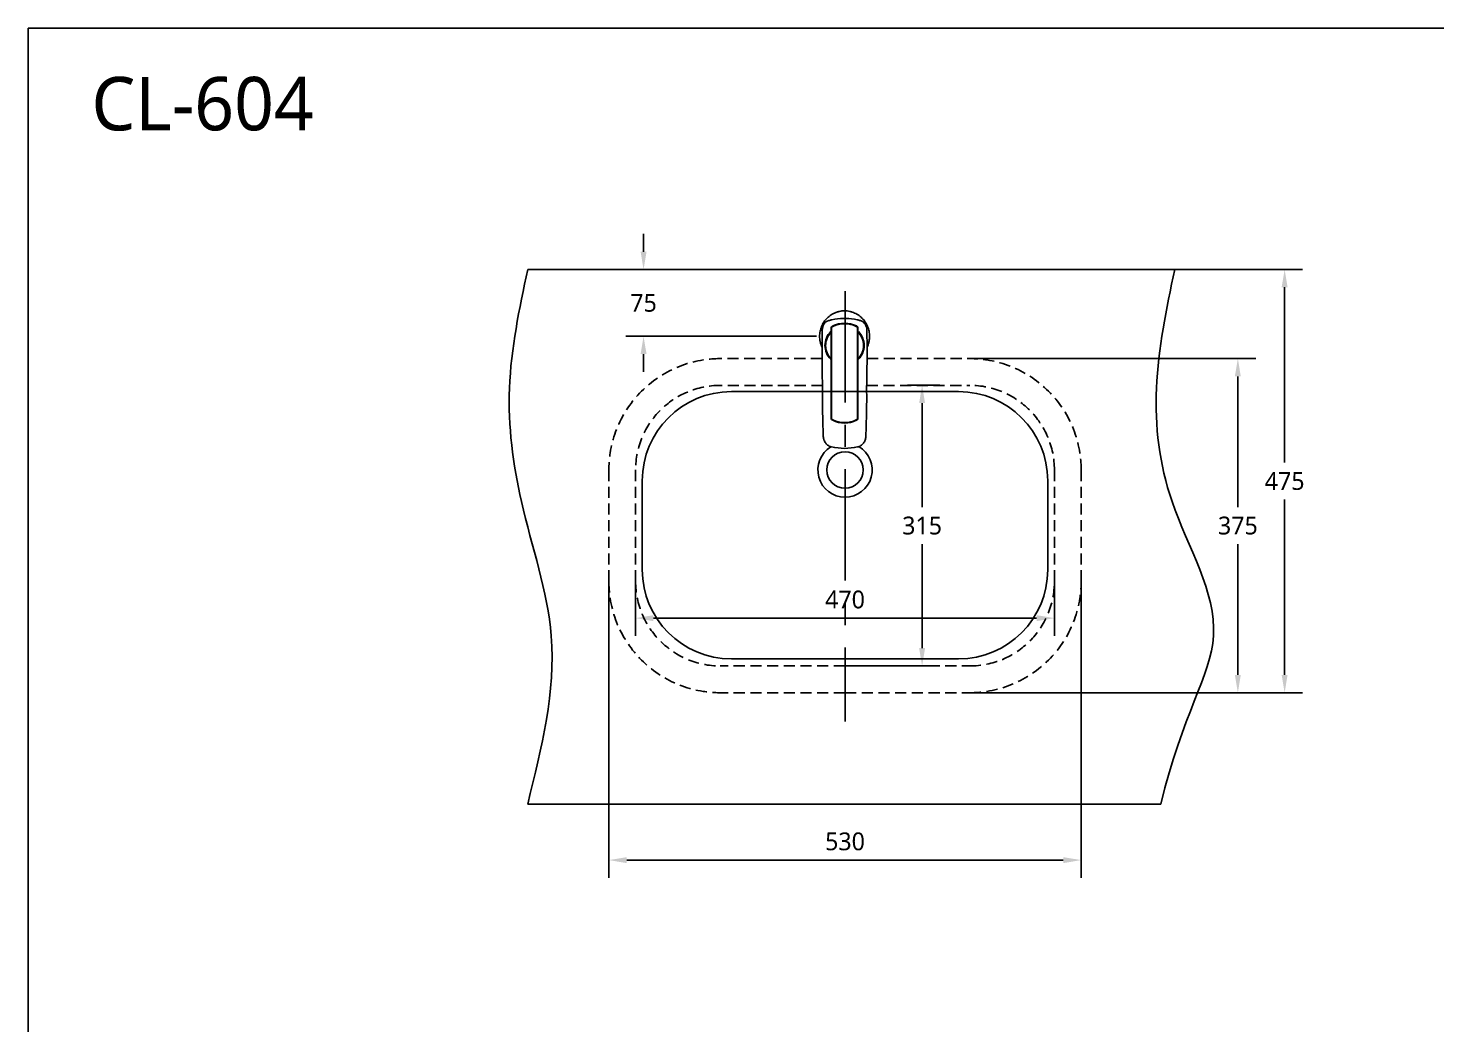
# Model space of a CAD drawing. Extents: x 283 to 7722, y -137 to 2100.
# Drawn here: x 4138 to 5719, y 981 to 2100 of the extents above; entities that cross this region are included whole.
import ezdxf

# ---------------------------------------------------------------- set-up
doc = ezdxf.new("R2010")
doc.units = 0
doc.header["$LTSCALE"] = 50
doc.header["$MEASUREMENT"] = 0
doc.linetypes.add('CENTER', pattern=[2, 1.25, -0.25, 0.25, -0.25])
doc.linetypes.add('HIDDEN', pattern=[0.375, 0.25, -0.125])
doc.layers.get('0').update_dxf_attribs({"linetype": 'CONTINUOUS'})
doc.layers.get('DEFPOINTS').update_dxf_attribs({"linetype": 'CONTINUOUS'})
for name, color, linetype in [('1', 1, 'CENTER'), ('2', 2, 'HIDDEN'), ('3', 3, 'CONTINUOUS'), ('5', 5, 'CONTINUOUS'), ('CENTER', 2, 'CENTER'), ('SA-DOOR', 4, 'CONTINUOUS')]:
    doc.layers.add(name, color=color, linetype=linetype)
doc.styles.add('GHS', font='txt.shx', dxfattribs={"bigfont": 'ghs.shx'})
doc.styles.get("Standard").update_dxf_attribs({"font": 'NanumGothic.ttf'})
doc.dimstyles.get("Standard").update_dxf_attribs({"dimtxt": 2.5, "dimasz": 2, "dimexe": 2, "dimexo": 1, "dimgap": 2, "dimtad": 1, "dimdec": 0, "dimlfac": 10, "dimrnd": 1, "dimzin": 0, "dimdsep": 46, "dimtxsty": 'Standard', "dimcen": 0, "dimclrd": 7, "dimclre": 7, "dimclrt": 2, "dimadec": 0, "dimazin": 0, "dimtfac": 1, "dimtdec": 0, "dimtofl": 0, "dimtmove": 0, "dimatfit": 3, "dimfxl": 0, "dimtolj": 1, "dimtzin": 0, "dimarcsym": 0})

# ---------------------------------------------------------------- blocks, each defined once
blk = doc.blocks.new('*D36')
at = {"color": 3, "lineweight": -2}
for p, q in [((4829.1, 1849.1), (4829.1, 1869.1)), ((4866.3, 1829.1), (4809.1, 1829.1)), ((5023.3, 1754.1), (4809.1, 1754.1)), ((4829.1, 1734.1), (4829.1, 1714.1))]:
    blk.add_line(p, q, dxfattribs=at)
at = {"color": 3}
for points in [[(4825.8, 1849.1), (4832.5, 1849.1), (4829.1, 1829.1)], [(4825.8, 1734.1), (4832.5, 1734.1), (4829.1, 1754.1)]]:
    blk.add_solid(points, dxfattribs=at)
at = {"layer": 'DEFPOINTS', "color": 0}
for p in [(4829.1, 1829.1), (4866.3, 1829.1), (5023.3, 1754.1)]:
    blk.add_point(p, dxfattribs=at)
at = {"color": 2, "insert": (4829.1, 1791.6), "char_height": 20, "attachment_point": 5}
blk.add_mtext('\\A1;75', dxfattribs=at)
blk = doc.blocks.new('*D41')
at = {"color": 3, "lineweight": -2}
for p, q in [((4790.2, 1479.1), (4790.2, 1146.2)), ((5320.2, 1479.1), (5320.2, 1146.2)), ((4810.2, 1166.2), (5300.2, 1166.2))]:
    blk.add_line(p, q, dxfattribs=at)
at = {"color": 3}
for points in [[(4810.2, 1169.5), (4810.2, 1162.8), (4790.2, 1166.2)], [(5300.2, 1169.5), (5300.2, 1162.8), (5320.2, 1166.2)]]:
    blk.add_solid(points, dxfattribs=at)
at = {"layer": 'DEFPOINTS', "color": 0}
for p in [(4790.2, 1479.1), (5320.2, 1479.1), (5320.2, 1166.2)]:
    blk.add_point(p, dxfattribs=at)
at = {"color": 2, "insert": (5055.2, 1187.1), "char_height": 20, "attachment_point": 5}
blk.add_mtext('\\A1;530', dxfattribs=at)
blk = doc.blocks.new('*D42')
at = {"color": 3, "lineweight": -2}
for p, q in [((4820.2, 1479.1), (4820.2, 1417.8)), ((5290.2, 1479.1), (5290.2, 1417.8)), ((4840.2, 1437.8), (5270.2, 1437.8))]:
    blk.add_line(p, q, dxfattribs=at)
at = {"color": 3}
for points in [[(4840.2, 1441.1), (4840.2, 1434.4), (4820.2, 1437.8)], [(5270.2, 1441.1), (5270.2, 1434.4), (5290.2, 1437.8)]]:
    blk.add_solid(points, dxfattribs=at)
at = {"layer": 'DEFPOINTS', "color": 0}
for p in [(4820.2, 1479.1), (5290.2, 1479.1), (5290.2, 1437.8)]:
    blk.add_point(p, dxfattribs=at)
at = {"color": 2, "insert": (5055.2, 1458.6), "char_height": 20, "attachment_point": 5}
blk.add_mtext('\\A1;470', dxfattribs=at)
blk = doc.blocks.new('*D43')
at = {"color": 3, "lineweight": -2}
for p, q in [((5125.2, 1699.1), (5161.7, 1699.1)), ((5141.7, 1679.1), (5141.7, 1562.5)), ((5141.7, 1404.1), (5141.7, 1520.7)), ((5055.2, 1384.1), (5161.7, 1384.1))]:
    blk.add_line(p, q, dxfattribs=at)
at = {"color": 3}
for points in [[(5138.4, 1679.1), (5145.1, 1679.1), (5141.7, 1699.1)], [(5138.4, 1404.1), (5145.1, 1404.1), (5141.7, 1384.1)]]:
    blk.add_solid(points, dxfattribs=at)
at = {"layer": 'DEFPOINTS', "color": 0}
for p in [(5125.2, 1699.1), (5055.2, 1384.1), (5141.7, 1384.1)]:
    blk.add_point(p, dxfattribs=at)
at = {"color": 2, "insert": (5141.7, 1541.6), "char_height": 20, "attachment_point": 5}
blk.add_mtext('\\A1;315', dxfattribs=at)
blk = doc.blocks.new('*D46')
at = {"color": 3, "lineweight": -2}
for p, q in [((5195.2, 1729.1), (5516.1, 1729.1)), ((5496.1, 1709.1), (5496.1, 1562.5)), ((5496.1, 1374.1), (5496.1, 1520.7)), ((5195.2, 1354.1), (5516.1, 1354.1))]:
    blk.add_line(p, q, dxfattribs=at)
at = {"color": 3}
for points in [[(5492.7, 1709.1), (5499.4, 1709.1), (5496.1, 1729.1)], [(5492.7, 1374.1), (5499.4, 1374.1), (5496.1, 1354.1)]]:
    blk.add_solid(points, dxfattribs=at)
at = {"layer": 'DEFPOINTS', "color": 0}
for p in [(5195.2, 1729.1), (5195.2, 1354.1), (5496.1, 1354.1)]:
    blk.add_point(p, dxfattribs=at)
at = {"color": 2, "insert": (5496.1, 1541.6), "char_height": 20, "attachment_point": 5}
blk.add_mtext('\\A1;375', dxfattribs=at)
blk = doc.blocks.new('*D48')
at = {"color": 3, "lineweight": -2}
for p, q in [((5425.2, 1829.1), (5568.6, 1829.1)), ((5548.6, 1809.1), (5548.6, 1612.4)), ((5548.6, 1374.1), (5548.6, 1570.8)), ((5195.2, 1354.1), (5568.6, 1354.1))]:
    blk.add_line(p, q, dxfattribs=at)
at = {"color": 3}
for points in [[(5545.2, 1809.1), (5551.9, 1809.1), (5548.6, 1829.1)], [(5545.2, 1374.1), (5551.9, 1374.1), (5548.6, 1354.1)]]:
    blk.add_solid(points, dxfattribs=at)
at = {"layer": 'DEFPOINTS', "color": 0}
for p in [(5425.2, 1829.1), (5195.2, 1354.1), (5548.6, 1354.1)]:
    blk.add_point(p, dxfattribs=at)
at = {"color": 2, "insert": (5548.6, 1591.6), "char_height": 20, "attachment_point": 5}
blk.add_mtext('\\A1;475', dxfattribs=at)

msp = doc.modelspace()

# ---------------------------------------------------------------- linework, layer by layer
for p, q in [((5055.22427, 1692.07575), (4927.72427, 1692.07575)), ((5055.22427, 1692.07575), (5182.72427, 1692.07575)), ((4827.72427, 1592.07575), (4827.72427, 1492.07575)), ((5282.72427, 1592.07575), (5282.72427, 1541.57575)), ((5282.72427, 1492.07575), (5282.72427, 1541.57575)), ((5055.22427, 1392.07575), (4927.72427, 1392.07575)), ((5055.22427, 1392.07575), (5182.72427, 1392.07575))]:
    msp.add_line(p, q)
for centre, start, end in [((4927.72427, 1592.07575), 90, 180), ((5182.72427, 1592.07575), 0, 90), ((4927.72427, 1492.07575), 180, 270), ((5182.72427, 1492.07575), 270, 0)]:
    msp.add_arc(centre, 100, start, end)
at = {"layer": '1', "color": 7, "linetype": 'Continuous'}
for p, q in [((5039.71317, 1762.99155), (5039.71317, 1763.03518)), ((5039.71317, 1662.51015), (5039.71317, 1762.99155)), ((5040.21317, 1762.98282), (5040.21317, 1662.50142)), ((5041.38475, 1765.72462), (5041.38475, 1765.68099)), ((5068.04158, 1765.68099), (5068.04158, 1765.72462)), ((5069.21317, 1662.50142), (5069.21317, 1762.98282)), ((5069.71317, 1763.03518), (5069.71317, 1762.99155)), ((5069.71317, 1762.99155), (5069.71317, 1662.51015)), ((5033.41317, 1744.36976), (5033.41317, 1744.19545)), ((5033.41317, 1744.02114), (5033.41317, 1743.71609)), ((5076.01317, 1744.19545), (5076.01317, 1744.36976)), ((5076.01317, 1743.71609), (5076.01317, 1744.02114))]:
    msp.add_line(p, q, dxfattribs=at)
for centre, major_axis, ratio, start_param, end_param in [((5054.71317, 1744.02114), (-21.3, 0), 0.996195, 5.4937619843, 6.2831853072), ((5054.71317, 1743.71609), (-21.3, 0), 0.996195, 5.4937619843, 6.2831853072), ((5042.71317, 1763.03518), (3, 0), 0.999848, 2.0295203772, 3.1415926536), ((5042.71317, 1762.99155), (-3, 0), 0.999848, 5.1711130308, 6.2831853072), ((5040.21317, 1762.99155), (0.5, 0), 0.017452, 3.1415926536, 4.7123889804), ((5042.71317, 1762.98282), (2.5, 0), 0.999848, 2.0295203772, 3.1415926536), ((5054.71317, 1738.74052), (30.1, 0), 0.999848, 1.1120722764, 2.0295203772), ((5054.71317, 1738.69689), (-30.1, 0), 0.999848, 4.25366493, 5.1711130308), ((5041.60616, 1765.23275), (-0.22138, 0.44832), 0.007728, 0.0156492517, 1.5864455785), ((5054.71317, 1738.68817), (29.6, 0), 0.999848, 1.1120722764, 2.0295203772), ((5067.82018, 1765.23275), (0.22138, 0.44832), 0.007728, 4.6967397287, 6.2675360555), ((5066.71317, 1762.98282), (2.5, 0), 0.999848, 0, 1.1120722764), ((5066.71317, 1763.03518), (3, 0), 0.999848, 0, 1.1120722764), ((5066.71317, 1762.99155), (-3, 0), 0.999848, 3.1415926536, 4.25366493), ((5069.21317, 1762.99155), (0.5, 0), 0.017452, 4.7123889804, 6.2831853072), ((5054.71317, 1743.71609), (-21.3, 0), 0.996195, 2.3520711434, 3.9310159553), ((5054.71317, 1744.02114), (-21.3, 0), 0.996195, 3.1415926325, 3.9116755375), ((5054.71317, 1744.51768), (-21.4, 0), 0.996167, 6.2604087729, 6.2831853072), ((5054.71317, 1744.51768), (-21.4, 0), 0.996167, 0, 0.1433351484), ((5054.71317, 1744.19545), (-21.3, 0), 0.996195, 5.8189168335, 6.2831853072), ((5054.71317, 1744.36976), (-21.3, 0), 0.996195, 6.0155608798, 6.2831853072), ((5054.71317, 1743.71609), (-21.3, 0), 0.996195, 0, 0.7895214891), ((5054.71317, 1744.19545), (-21.3, 0), 0.996195, 3.1415926325, 3.4862842697), ((5054.71317, 1744.36976), (-21.3, 0), 0.996195, 3.1415926325, 3.4531993677), ((5054.71317, 1744.51768), (21.5, 0), 0.996167, 6.0138918981, 6.2831853072), ((5054.71317, 1744.51768), (-21.4, 0), 0.996167, 2.9982575117, 3.2607768367), ((5042.71317, 1662.51015), (-3, 0), 0.999848, 0, 1.1120722764), ((5040.21317, 1662.51015), (0.5, 0), 0.017452, 3.1415926536, 4.7123889804), ((5042.71317, 1662.50142), (2.5, 0), 0.999848, 3.1415926536, 4.25366493), ((5041.60616, 1660.26894), (0.22138, 0.44832), 0.007728, 3.1259434019, 4.6967397287), ((5054.71317, 1686.79607), (29.6, 0), 0.999848, 4.25366493, 5.1711130308), ((5066.71317, 1662.50142), (2.5, 0), 0.999848, 5.1711130308, 6.2831853072), ((5067.82018, 1660.26894), (-0.22138, 0.44832), 0.007728, 1.5864455785, 3.1572419053), ((5066.71317, 1662.51015), (-3, 0), 0.999848, 2.0295203772, 3.1415926536), ((5069.21317, 1662.51015), (0.5, 0), 0.017452, 4.7123889804, 6.2831853072), ((5054.71317, 1686.8048), (-30.1, 0), 0.999848, 1.1120722764, 2.0295203772)]:
    msp.add_ellipse(centre, major_axis=major_axis, ratio=ratio, start_param=start_param, end_param=end_param, dxfattribs=at)
for points, knots in [([(5029.48002, 1741.76436), (5029.41846, 1741.89488), (5028.97754, 1742.84835), (5028.25187, 1744.67297), (5027.61149, 1746.86539), (5027.22361, 1748.65641), (5026.92037, 1750.46846), (5026.61408, 1753.68454), (5026.7918, 1757.4174), (5027.5102, 1761.10187), (5028.58725, 1764.71667), (5030.59948, 1769.03427), (5034.01679, 1773.66973), (5038.32318, 1777.54515), (5042.5161, 1779.98175), (5045.67583, 1781.20529), (5047.53046, 1781.75985), (5050.35353, 1782.44462), (5052.77556, 1782.70231), (5054.71317, 1782.70231)], [0, 0, 0, 0, 0.0079032457, 0.0575080856, 0.1071129256, 0.1319153456, 0.1567177655, 0.2063226055, 0.3055322854, 0.3551371254, 0.4047419654, 0.5039516453, 0.6031613252, 0.7023710051, 0.801580685, 0.851185525, 0.875987945, 0.900790365, 1, 1, 1, 1]), ([(5029.6709, 1761.10853), (5029.70714, 1763.43175), (5030.25658, 1765.73759), (5032.76266, 1769.66118), (5034.69183, 1771.13898), (5036.94429, 1771.77669)], [0, 0, 0, 0, 0.5, 0.5, 1, 1, 1, 1]), ([(5054.62654, 1774.22727), (5054.12942, 1774.22749), (5053.63231, 1774.22199), (5048.90834, 1774.11519), (5044.69088, 1773.6049), (5039.34885, 1772.42023), (5038.14166, 1772.11569), (5036.94429, 1771.77669)], [0, 0, 0, 0, 0.0832697347, 0.0832697347, 0.7914920611, 0.7914920611, 1, 1, 1, 1]), ([(5079.94632, 1741.76435), (5080.00788, 1741.89487), (5080.4488, 1742.84834), (5081.17447, 1744.67296), (5081.81485, 1746.86539), (5082.20273, 1748.6564), (5082.50598, 1750.46845), (5082.81226, 1753.68453), (5082.63454, 1757.4174), (5081.91613, 1761.10186), (5080.8391, 1764.71667), (5078.82686, 1769.03426), (5075.40955, 1773.66972), (5071.10317, 1777.54514), (5066.91024, 1779.98174), (5063.75052, 1781.20529), (5061.89588, 1781.75985), (5059.0728, 1782.44462), (5056.65078, 1782.70231), (5054.71317, 1782.70231)], [0, 0, 0, 0, 0.0079032457, 0.0575080856, 0.1071129256, 0.1319153456, 0.1567177655, 0.2063226055, 0.3055322854, 0.3551371254, 0.4047419654, 0.5039516453, 0.6031613252, 0.7023710051, 0.801580685, 0.851185525, 0.875987945, 0.900790365, 1, 1, 1, 1]), ([(5054.79981, 1774.22727), (5055.29692, 1774.22749), (5055.79404, 1774.22199), (5060.518, 1774.11519), (5064.73547, 1773.6049), (5070.0775, 1772.42023), (5071.28469, 1772.11569), (5072.48205, 1771.77669)], [0, 0, 0, 0, 0.0832697301, 0.0832697301, 0.7914920601, 0.7914920601, 1, 1, 1, 1]), ([(5072.48205, 1771.77669), (5074.73502, 1771.13883), (5076.67968, 1769.64046), (5079.165, 1765.74071), (5079.71922, 1763.43066), (5079.75544, 1761.10853)], [0, 0, 0, 0, 0.5, 0.5, 1, 1, 1, 1]), ([(5029.96232, 1696.76444), (5029.92228, 1698.38803), (5029.7183, 1707.2027), (5029.48028, 1723.21666), (5029.45343, 1743.0421), (5029.58606, 1755.672), (5029.6709, 1761.10852)], [0, 0, 0, 0, 0.0757276378, 0.4111013698, 0.7464751018, 1, 1, 1, 1]), ([(5039.68882, 1727.83462), (5039.5085, 1728.0021), (5037.26264, 1730.16207), (5033.8926, 1735.25214), (5032.12346, 1743.84349), (5033.8926, 1752.43484), (5037.26223, 1757.5243), (5039.50747, 1759.68387), (5039.68724, 1759.85088)], [0, 0, 0, 0, 0.0205573878, 0.2602936828, 0.500029981, 0.7397662792, 0.9795025743, 1, 1, 1, 1]), ([(5039.71952, 1759.23311), (5038.30573, 1757.86158), (5034.74753, 1753.32466), (5032.20717, 1743.88729), (5034.58153, 1735.0713), (5037.55363, 1730.91514), (5038.43542, 1729.89771)], [0, 0, 0, 0, 0.1822338912, 0.5288018467, 0.8753698073, 1, 1, 1, 1]), ([(5069.61495, 1728.44435), (5069.84208, 1728.66263), (5073.87179, 1732.71737), (5077.98655, 1742.94669), (5074.37931, 1753.99427), (5070.65274, 1758.31018), (5069.74272, 1759.19445)], [0, 0, 0, 0, 0.0276047619, 0.5005743768, 0.8884228338, 1, 1, 1, 1]), ([(5069.73911, 1759.85088), (5069.91887, 1759.68388), (5072.16411, 1757.5243), (5075.53374, 1752.43484), (5077.30288, 1743.84349), (5075.53374, 1735.25214), (5072.16371, 1730.16207), (5069.91784, 1728.0021), (5069.73753, 1727.83462)], [0, 0, 0, 0, 0.020497447, 0.260233742, 0.4999700402, 0.7397063384, 0.9794426335, 1, 1, 1, 1]), ([(5079.75544, 1761.10852), (5079.84028, 1755.672), (5079.9729, 1743.0421), (5079.94606, 1723.21666), (5079.70804, 1707.2027), (5079.50406, 1698.38803), (5079.46402, 1696.76444)], [0, 0, 0, 0, 0.2535248982, 0.5888986302, 0.9242723622, 1, 1, 1, 1]), ([(5029.85617, 1684.67446), (5029.8463, 1685.68203), (5029.86212, 1687.69735), (5029.90975, 1689.71202), (5029.95365, 1691.72678), (5029.99381, 1693.74164), (5029.98717, 1695.75713), (5029.96232, 1696.76444)], [0, 0, 0, 0, 0.25, 0.5, 0.5, 0.75, 1, 1, 1, 1]), ([(5079.46402, 1696.76444), (5079.43917, 1695.75713), (5079.43253, 1693.74164), (5079.4727, 1691.72678), (5079.5166, 1689.71202), (5079.56423, 1687.69735), (5079.58004, 1685.68203), (5079.57017, 1684.67446)], [0, 0, 0, 0, 0.25, 0.5, 0.5, 0.75, 1, 1, 1, 1]), ([(5030.8623, 1641.50601), (5030.64717, 1647.34736), (5030.2388, 1660.37856), (5029.96405, 1674.77097), (5029.86945, 1683.31837), (5029.85617, 1684.67446)], [0, 0, 0, 0, 0.4061200197, 0.9057784797, 1, 1, 1, 1]), ([(5079.57017, 1684.67446), (5079.55689, 1683.31837), (5079.4623, 1674.77097), (5079.18753, 1660.37856), (5078.77918, 1647.34736), (5078.56405, 1641.50601)], [0, 0, 0, 0, 0.0942215203, 0.5938799803, 1, 1, 1, 1]), ([(5040.17601, 1629.9741), (5039.85129, 1630.04722), (5039.2081, 1630.22104), (5037.95649, 1630.67766), (5036.47522, 1631.44757), (5034.88221, 1632.65993), (5033.51461, 1634.11959), (5032.40357, 1635.78105), (5031.57251, 1637.59742), (5031.0383, 1639.52116), (5030.88672, 1640.84313), (5030.86231, 1641.50596)], [0, 0, 0, 0, 0.0624998655, 0.1250000708, 0.2500004815, 0.3750008921, 0.5000013027, 0.6250017134, 0.750002124, 0.8750025346, 1, 1, 1, 1]), ([(5078.56404, 1641.50598), (5078.53962, 1640.84315), (5078.38805, 1639.52117), (5077.85383, 1637.59742), (5077.02278, 1635.78105), (5075.91174, 1634.11959), (5074.54413, 1632.65993), (5072.95111, 1631.44757), (5071.46985, 1630.67766), (5070.21824, 1630.22104), (5069.57505, 1630.04722), (5069.25033, 1629.9741)], [0, 0, 0, 0, 0.1249984036, 0.2499986802, 0.3749989568, 0.4999992334, 0.62499951, 0.7499997866, 0.8750000632, 0.9375002015, 1, 1, 1, 1])]:
    msp.add_open_spline(points, degree=3, knots=knots, dxfattribs=at)
for points in [[(5054.71317, 1628.35373), (5049.80678, 1628.35373), (5044.96138, 1628.8967), (5040.17601, 1629.9741)], [(5069.25033, 1629.9741), (5064.46495, 1628.8967), (5059.61956, 1628.35373), (5054.71317, 1628.35373)]]:
    msp.add_open_spline(points, degree=3, dxfattribs=at)
at = {"layer": '2'}
for p, q in [((5029.49211, 1729.07575), (4915.22427, 1729.07575)), ((5079.93424, 1729.07575), (5195.22427, 1729.07575)), ((5029.90699, 1699.07575), (4915.22427, 1699.07575)), ((5079.51935, 1699.07575), (5195.22427, 1699.07575)), ((4790.22427, 1604.07575), (4790.22427, 1541.57575)), ((4820.22427, 1604.07575), (4820.22427, 1541.57575)), ((5290.22427, 1604.07575), (5290.22427, 1541.57575)), ((5320.22427, 1604.07575), (5320.22427, 1541.57575)), ((4790.22427, 1479.07575), (4790.22427, 1541.57575)), ((4820.22427, 1479.07575), (4820.22427, 1541.57575)), ((5290.22427, 1479.07575), (5290.22427, 1541.57575)), ((5320.22427, 1479.07575), (5320.22427, 1541.57575)), ((5055.22427, 1384.07575), (4915.22427, 1384.07575)), ((5055.22427, 1384.07575), (5195.22427, 1384.07575)), ((5055.22427, 1354.07575), (4915.22427, 1354.07575)), ((5055.22427, 1354.07575), (5195.22427, 1354.07575))]:
    msp.add_line(p, q, dxfattribs=at)
for centre, radius, start, end in [((4915.22427, 1604.07575), 125, 90, 180), ((5195.22427, 1604.07575), 125, 0, 90), ((4915.22427, 1604.07575), 95, 90, 180), ((5195.22427, 1604.07575), 95, 0, 90), ((4915.22427, 1479.07575), 125, 180, 270), ((4915.22427, 1479.07575), 95, 180, 270), ((5195.22427, 1479.07575), 95, 270, 0), ((5195.22427, 1479.07575), 125, 270, 0)]:
    msp.add_arc(centre, radius, start, end, dxfattribs=at)
at = {"layer": '3', "color": 7}
for radius, start, end in [(30.5, 121.18700236, 270), (30.5, 270, 59.60692586), (20.5, 90, 270), (20.5, 270, 90)]:
    msp.add_arc((5055.22427, 1604.07575), radius, start, end, dxfattribs=at)
at = {"layer": '5'}
for p, q in [((4699.08793, 1829.14283), (5425.22427, 1829.14283)), ((4699.08793, 1229.14283), (5409.53045, 1229.14283))]:
    msp.add_line(p, q, dxfattribs=at)
msp.add_spline([(4699.08793, 1829.14283), (4678.62938, 1695.91439), (4692.03786, 1568.5848), (4725.55908, 1417.79976), (4699.08793, 1229.14283)], degree=3, dxfattribs=at)
msp.add_open_spline([(5425.22427, 1829.14283), (5415.96498, 1784.82617), (5397.91052, 1698.41426), (5413.42842, 1559.5356), (5501.01218, 1420.37092), (5433.81544, 1329.82705), (5409.53045, 1229.14283)], degree=3, knots=[0, 0, 0, 0, 13.4790096988, 26.2823736359, 41.7289914298, 55.8471450246, 55.8471450246, 55.8471450246, 55.8471450246], dxfattribs=at)
at = {"layer": 'CENTER', "color": 1, "linetype": 'CENTER', "ltscale": 2}
msp.add_line((5055.22427, 1804.88885), (5055.22427, 1321.605), dxfattribs=at)
at = {"layer": 'SA-DOOR', "color": 7}
msp.add_lwpolyline([(4138.48016, 2100), (7722.22427, 2100), (7722.22427, -137.42071), (4138.48016, -137.42071)], close=True, dxfattribs=at)

# ---------------------------------------------------------------- texts
at = {"insert": (4209.40023, 2045.27793), "char_height": 60, "width": 460, "attachment_point": 1, "style": 'GHS'}
msp.add_mtext('{\\fNanumGothic|b0|i0|c0|p50;CL-604}', dxfattribs=at)

# ---------------------------------------------------------------- dimensions: what is measured, and where the dimension line sits
dim = msp.add_linear_dim(base=(4829.14495, 1829.14283), p1=(5023.27603, 1754.14283), p2=(4866.33463, 1829.14283), angle=90, dimstyle='Standard', override={"dimtxt": 20, "dimasz": 20, "dimexe": 20, "dimexo": 0, "dimgap": 10, "dimtih": 1, "dimtoh": 1, "dimdec": 4, "dimlfac": 1, "dimzin": 8, "dimclrd": 3, "dimclre": 3, "dimtdec": 4, "dimarcsym": 1})
dim.commit()
dim.dimension.update_dxf_attribs({"geometry": '*D36', "text_midpoint": (4829.14495, 1791.64283), "dimtype": 160})
for base, p1, p2, picture, middle in [((5548.58108, 1354.07575), (5425.22427, 1829.14283), (5195.22427, 1354.07575), '*D48', (5548.58108, 1591.60929)), ((5496.0829, 1354.07575), (5195.22427, 1729.07575), (5195.22427, 1354.07575), '*D46', (5496.0829, 1541.57575)), ((5141.72013, 1384.07575), (5125.22427, 1699.07575), (5055.22427, 1384.07575), '*D43', (5141.72013, 1541.57575))]:
    dim = msp.add_linear_dim(base=base, p1=p1, p2=p2, angle=90, dimstyle='Standard', override={"dimtxt": 20, "dimasz": 20, "dimexe": 20, "dimexo": 0, "dimgap": 10, "dimtih": 1, "dimtoh": 1, "dimdec": 4, "dimlfac": 1, "dimzin": 8, "dimclrd": 3, "dimclre": 3, "dimtdec": 4, "dimarcsym": 1})
    dim.commit()
    dim.dimension.update_dxf_attribs({"geometry": picture, "text_midpoint": middle})
for base, p1, p2, picture, middle in [((5320.22427, 1166.16421), (4790.22427, 1479.07575), (5320.22427, 1479.07575), '*D41', (5055.22427, 1187.0655)), ((5290.22427, 1437.78092), (4820.22427, 1479.07575), (5290.22427, 1479.07575), '*D42', (5055.22427, 1458.59637))]:
    dim = msp.add_linear_dim(base=base, p1=p1, p2=p2, dimstyle='Standard', override={"dimtxt": 20, "dimasz": 20, "dimexe": 20, "dimexo": 0, "dimgap": 10, "dimdec": 4, "dimlfac": 1, "dimzin": 8, "dimclrd": 3, "dimclre": 3, "dimtdec": 4, "dimarcsym": 1})
    dim.commit()
    dim.dimension.update_dxf_attribs({"geometry": picture, "text_midpoint": middle})

doc.saveas('drawing.dxf')
